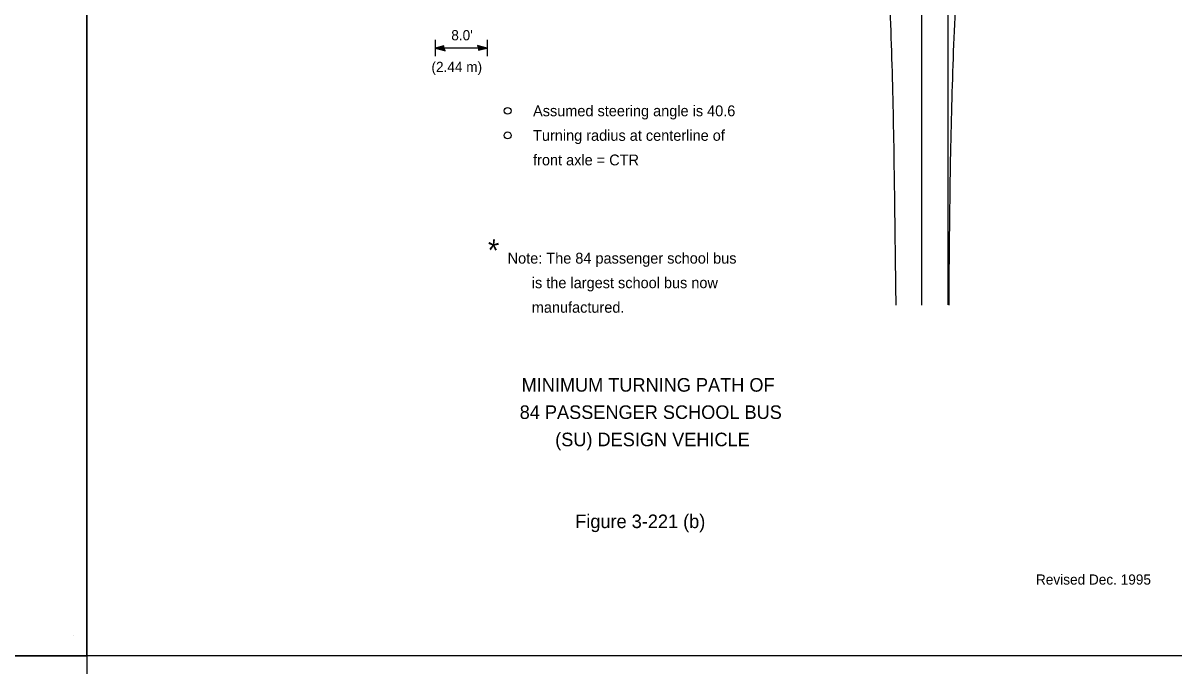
# Model space of a CAD drawing. Extents: x 2145173 to 2147094, y 2149363 to 2149822.
# Drawn here: x 2146765 to 2146862.2, y 2149528.6 to 2149582.8 of the extents above; entities that cross this region are included whole.
import ezdxf

# ---------------------------------------------------------------- set-up
doc = ezdxf.new("R2010")
doc.units = 0
for name, color, linetype in [('Design_EX_Roadway Dimensions', 7, 'Continuous'), ('Sheets_General Details', 7, 'Continuous'), ('Topo_Building', 7, 'Continuous')]:
    doc.layers.add(name, color=color, linetype=linetype)

msp = doc.modelspace()

# ---------------------------------------------------------------- linework, layer by layer
at = {"layer": 'Design_EX_Roadway Dimensions'}
for p, q in [((2146799.821, 2149581.398), (2146799.821, 2149580.024)), ((2146804.216, 2149581.398), (2146804.216, 2149580.024)), ((2146804.216, 2149580.711), (2146799.821, 2149580.711))]:
    msp.add_line(p, q, dxfattribs=at)
for points in [[(2146800.577, 2149580.69), (2146800.552, 2149580.893), (2146800.232, 2149580.805), (2146799.821, 2149580.711), (2146800.261, 2149580.603), (2146800.646, 2149580.482), (2146800.577, 2149580.69), (2146800.543, 2149580.824), (2146800.098, 2149580.711), (2146800.585, 2149580.556), (2146800.513, 2149580.728), (2146800.307, 2149580.704), (2146800.505, 2149580.651)], [(2146803.46, 2149580.73), (2146803.485, 2149580.528), (2146803.806, 2149580.616), (2146804.216, 2149580.711), (2146803.777, 2149580.818), (2146803.393, 2149580.939), (2146803.46, 2149580.73), (2146803.493, 2149580.596), (2146803.939, 2149580.711), (2146803.452, 2149580.864), (2146803.524, 2149580.692), (2146803.73, 2149580.716), (2146803.533, 2149580.769)]]:
    msp.add_lwpolyline(points, dxfattribs=at)
at = {"layer": 'Sheets_General Details'}
msp.add_line((2146769.328, 2149531.111), (2146769.328, 2149531.111), dxfattribs=at)
for points in [[(2146575.803, 2149655.354), (2146770.424, 2149655.354), (2146770.424, 2149529.422), (2146575.803, 2149529.422)], [(2146770.424, 2149655.354), (2146965.046, 2149655.354), (2146965.046, 2149529.422), (2146770.424, 2149529.422)], [(2146575.803, 2149529.422), (2146770.424, 2149529.422), (2146770.424, 2149403.491), (2146575.803, 2149403.491)]]:
    msp.add_lwpolyline(points, close=True, dxfattribs=at)
at = {"layer": 'Topo_Building'}
msp.add_line((2146840.882, 2149559.034), (2146840.882, 2149601.547), dxfattribs=at)
for centre in [(2146805.93, 2149575.418), (2146805.93, 2149573.346)]:
    msp.add_circle(centre, 0.286, dxfattribs=at)
for points in [[(2146802.457, 2149611.639), (2146803.395, 2149613.202), (2146806.555, 2149616.962), (2146810.511, 2149619.93), (2146815.057, 2149621.928), (2146819.953, 2149622.831), (2146824.886, 2149622.59), (2146829.684, 2149621.201), (2146834.031, 2149618.734), (2146837.688, 2149615.324), (2146840.45, 2149611.152), (2146842.164, 2149606.451), (2146842.766, 2149601.533), (2146842.937, 2149596.599), (2146843.017, 2149591.763), (2146843.052, 2149587.006), (2146843.067, 2149582.308), (2146843.074, 2149577.648), (2146843.078, 2149573.015), (2146843.079, 2149568.4), (2146843.079, 2149563.797), (2146843.08, 2149559.202), (2146843.08, 2149559.063)], [(2146804.483, 2149597.784), (2146804.846, 2149600.219), (2146805.914, 2149604.135), (2146807.488, 2149607.465), (2146809.581, 2149610.325), (2146812.142, 2149612.64), (2146815.08, 2149614.333), (2146818.275, 2149615.333), (2146821.55, 2149615.597), (2146824.814, 2149615.117), (2146827.868, 2149613.912), (2146830.559, 2149612.044), (2146832.739, 2149609.611), (2146834.339, 2149606.761), (2146835.508, 2149603.651), (2146836.47, 2149599.898), (2146837.242, 2149595.316), (2146837.739, 2149590.735), (2146838.063, 2149586.154), (2146838.275, 2149581.573), (2146838.415, 2149576.992), (2146838.506, 2149572.411), (2146838.569, 2149567.83), (2146838.629, 2149563.25), (2146838.684, 2149559.034)], [(2146844.329, 2149593.627), (2146844.103, 2149590.735), (2146843.81, 2149586.154), (2146843.582, 2149581.573), (2146843.422, 2149576.992), (2146843.308, 2149572.411), (2146843.231, 2149567.83), (2146843.181, 2149563.25), (2146843.15, 2149559.034)]]:
    msp.add_spline(points, degree=3, dxfattribs=at)

# ---------------------------------------------------------------- texts
at = {"layer": 'Design_EX_Roadway Dimensions'}
for s, p in [("8.0'", (2146801.174, 2149581.369)), ('(2.44 m)', (2146799.5, 2149578.694))]:
    msp.add_text(s, height=0.8586, dxfattribs=at).set_placement(p)
at = {"layer": 'Topo_Building'}
for s, height, p in [('Assumed steering angle is 40.6', 0.91472, (2146808.076, 2149574.96)), ('Turning radius at centerline of', 0.91472, (2146808.076, 2149572.888)), ('front axle = CTR', 0.91472, (2146808.076, 2149570.816)), ('Note: The 84 passenger school bus', 0.91472, (2146805.93, 2149562.527)), ('      is the largest school bus now', 0.91472, (2146805.93, 2149560.455)), ('      manufactured.', 0.91472, (2146805.93, 2149558.383)), ('MINIMUM TURNING PATH OF', 1.14483, (2146807.109, 2149551.722)), ('84 PASSENGER SCHOOL BUS', 1.14483, (2146806.947, 2149549.42)), ('(SU) DESIGN VEHICLE', 1.14483, (2146809.944, 2149547.118)), ('Figure 3-221 (b)', 1.14483, (2146811.634, 2149540.211)), ('Revised Dec. 1995', 0.85862, (2146850.517, 2149535.443))]:
    msp.add_text(s, height=height, dxfattribs=at).set_placement(p)
msp.add_text('*', height=1.829, rotation=355, dxfattribs=at).set_placement((2146804.144, 2149562.791))

doc.saveas('drawing.dxf')
